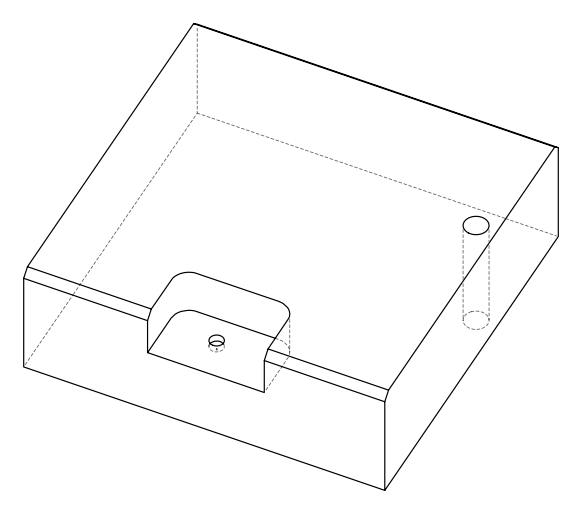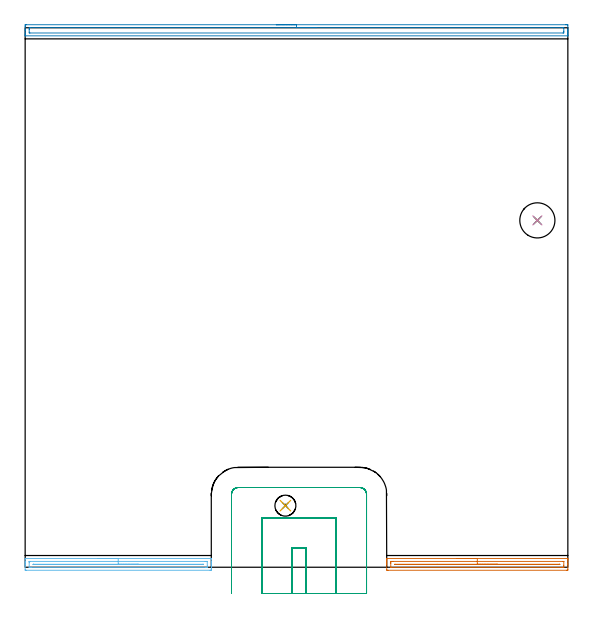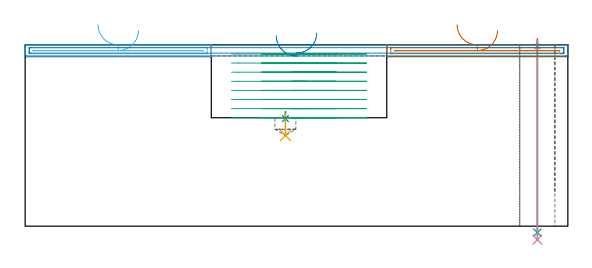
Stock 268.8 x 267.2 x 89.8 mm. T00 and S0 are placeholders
(PLAN: 9 operations, 5 tool changes, 18.1 min)
(1 SPOT_DRILL | STEP1HOLE | NXT0321_9005460120000 | 0.03 min | 3 mm3)
(2 SPOT_DRILL_1 | STEP1POCKET | NXT0321_9005460120000 | 0.04 min | 3971 mm3)
(3 DRILL_THROUGH_HOLE_INTO_CENTER | STEP1HOLE | NXT0301_065 | 0.38 min | 6213 mm3)
(4 DRILL_TO_ENLARGE_THROUGH_HOLE | STEP1HOLE | UGT0301_245 | 0.4 min | 15117 mm3)
(5 DRILL_BLIND_HOLE_INTO_CENTER | STEP1POCKET | UGT0301_217 | 0.05 min | 631 mm3)
(6 AREA_MILL | FG_CHAMFER_SURFACE | UGT0205_001 | 2.36 min | 1614 mm3)
(7 AREA_MILL_1 | FG_CHAMFER_SURFACE_1 | UGT0205_001 | 2.3 min | 1574 mm3)
(8 AREA_MILL_2 | FG_CHAMFER_SURFACE_2 | UGT0205_001 | 4.5 min | 4073 mm3)
(9 MILL_SLOT | SLOT_PARTIAL_RECTANGULAR | UGT0201_094 | Follow Part, ap 5, ae 75% | 8.01 min | 148352 mm3)
(TOOL NXT0321_9005460120000 | NC Spot Drill, 142deg, 12mm, Carbide, Uncoated | D12 PA142 FL30 Z2)
(TOOL NXT0301_065 | Carbide Drill 9.4mm [860.1-0940-075A1-MM 2214] | D9.4 PA140 FL98 Z2)
(TOOL UGT0301_245 | Twist Drill 17.4 mm | D17.4 PA118 FL130 Z2)
(TOOL UGT0301_217 | Twist Drill 10.4 mm | D10.4 PA118 FL82 Z2)
(TOOL UGT0205_001 | Chamfer Mill 20 x 3 x 45 deg. | D20 FL50 Z2)
(TOOL UGT0201_094 | End mill 20 mm | D20 FL38 Z4)
(OP 1 SPOT_DRILL)
G17 G21 G94 G90
T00 M6
G54
G17 G0 G90 X253.7 Y171.8 S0 M3
G43 Z99.8 H0
G94 G81 G98 Z89.051 F250. R92.8
G80
M5
M2
(OP 2 SPOT_DRILL_1)
G17 G21 G94 G90
T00 M6
G54
G17 G0 G90 X128.9 Y30.5 S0 M3
G43 Z99.8 H0
G94 G81 G98 Z53.252 F250. R56.7
G80
M5
M2
(OP 3 DRILL_THROUGH_HOLE_INTO_CENTER)
G17 G21 G94 G90
T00 M6
G54
G17 G0 G90 X253.7 Y171.8 S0 M3
G43 Z99.8 H1
G94 G73 G98 Z-3.211 F250. Q9.301 R91.8
G80
M5
M2
(OP 4 DRILL_TO_ENLARGE_THROUGH_HOLE)
G17 G21 G94 G90
T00 M6
G54
G17 G0 G90 X253.7 Y171.8 S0 M3
G43 Z99.8 H0
G94 G73 G98 Z-6.727 F250. Q16.088 R91.8
G80
M5
M2
(OP 5 DRILL_BLIND_HOLE_INTO_CENTER)
G17 G21 G94 G90
T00 M6
G54
G17 G0 G90 X128.9 Y30.5 S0 M3
G43 Z99.8 H0
G94 G81 G98 Z44.9 F250. R55.7
G80
M5
M2
(OP 6 AREA_MILL)
G17 G21 G94 G90
T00 M6
G54
G17 G0 G90 X36.1 Y4.3 S1061 M3
G43 Z99.8 H0
G94 G1 X36.138 Z98.928 F250.
X36.252 Z98.063
X36.441 Z97.212
X36.703 Z96.38
X37.037 Z95.574
X37.44 Z94.8
X37.909 Z94.064
X38.44 Z93.372
X39.029 Z92.729
X39.672 Z92.139
X40.364 Z91.608
X41.1 Z91.14
X41.874 Z90.737
X42.68 Z90.403
X43.512 Z90.141
X44.364 Z89.952
X45.228 Z89.838
X46.1 Z89.8
X92.045
X92.19 Y4.297 Z89.788
X92.198 Y4.2 Z89.692
X92.2 Y4.098 Z89.597
Y2.874 Z88.374
Y2.27 Z87.766
Y1.968 Z87.464
Y1.4 Z86.897
Y1.098 Z86.595
Y0.53 Z86.025
Y-0.056 Z85.439
Y-0.34 Z85.155
Y-0.926 Z84.57
X92.197 Y-1.21 Z84.286
X92.19 Y-1.493 Z84.003
X91.895 Y-1.498 Z84.
X91.599 Y-1.5
X0.601
X0.305 Y-1.498
X0.01 Y-1.493 Z84.003
X0. Y-1.21 Z84.286
Y0.53 Z86.025
Y1.098 Z86.595
Y1.4 Z86.897
Y1.968 Z87.464
Y2.27 Z87.766
Y2.874 Z88.374
Y4.098 Z89.598
X0.002 Y4.201 Z89.692
X0.01 Y4.297 Z89.788
X0.155 Y4.3 Z89.8
X46.1
Y2.886 Z88.386
X89.183
X89.815 Y2.885 Z88.385
X90.078 Y2.883 Z88.383
X90.16 Y2.879 Z88.379
X90.191 Y2.875 Z88.375
X90.193 Y2.859 Z88.359
X90.198 Y2.766 Z88.266
X90.2 Y0.53 Z86.03
X90.199 Y0.155 Z85.655
X90.195 Y0.029 Z85.529
X90.19 Y-0.069 Z85.431
X90.183 Y-0.08 Z85.42
X90.169 Y-0.082 Z85.418
X90.13 Y-0.084 Z85.416
X89.815 Y-0.085 Z85.415
X89.554 Y-0.086 Z85.414
X3.017
X2.385 Y-0.085 Z85.415
X2.122 Y-0.083 Z85.417
X2.04 Y-0.079 Z85.421
X2.009 Y-0.076 Z85.424
X2.007 Y-0.059 Z85.441
X2.002 Y0.034 Z85.534
X2. Y2.27 Z87.77
X2.001 Y2.645 Z88.145
X2.005 Y2.771 Z88.271
X2.01 Y2.869 Z88.369
X2.017 Y2.88 Z88.38
X2.031 Y2.882 Z88.382
X2.07 Y2.884 Z88.384
X2.385 Y2.885 Z88.385
X2.646 Y2.886 Z88.386
X46.1
Y1.471 Z86.971
X88.03
X88.104 Y1.47 Z86.97
X88.152 Y1.468 Z86.968
X88.184 Y1.465 Z86.965
X88.19 Y1.453 Z86.953
X88.196 Y1.4 Z86.9
X88.197 Y1.359 Z86.859
X88.194 Y1.339 Z86.839
X88.19 Y1.335 Z86.835
X88.176 Y1.333 Z86.833
X88.103 Y1.329 Z86.829
X19.8 Y1.328 Z86.828
X4.17 Y1.329 Z86.829
X4.096 Y1.33 Z86.83
X4.048 Y1.332 Z86.832
X4.015 Y1.335 Z86.835
X4.01 Y1.347 Z86.847
X4.004 Y1.4 Z86.9
X4.003 Y1.441 Z86.941
X4.006 Y1.461 Z86.961
X4.01 Y1.464 Z86.964
X4.024 Y1.467 Z86.967
X4.097 Y1.471 Z86.971
X46.1
X46.972 Z87.01
X47.837 Z87.123
X48.688 Z87.312
X49.52 Z87.575
X50.326 Z87.908
X51.1 Z88.311
X51.836 Z88.78
X52.528 Z89.311
X53.171 Z89.9
X53.76 Z90.544
X54.292 Z91.236
X54.76 Z91.971
X55.163 Z92.745
X55.497 Z93.551
X55.759 Z94.383
X55.948 Z95.235
X56.062 Z96.1
X56.1 Z96.971
G0 Z99.8
M5
M2
(OP 7 AREA_MILL_1)
G17 G21 G94 G90
T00 M6
G54
G17 G0 G90 X213.95 Y4.3 S1061 M3
G43 Z99.8 H0
G94 G1 X213.988 Z98.928 F250.
X214.102 Z98.063
X214.291 Z97.212
X214.553 Z96.38
X214.887 Z95.574
X215.29 Z94.8
X215.758 Z94.064
X216.29 Z93.372
X216.879 Z92.729
X217.522 Z92.139
X218.214 Z91.608
X218.95 Z91.14
X219.724 Z90.737
X220.53 Z90.403
X221.362 Z90.141
X222.213 Z89.952
X223.078 Z89.838
X223.95 Z89.8
X268.626
X268.79 Y4.297 Z89.788
X268.798 Y4.188 Z89.68
X268.8 Y4.074 Z89.574
Y3.816 Z89.316
Y3.14 Z88.634
Y1.932 Z87.428
Y1.4 Z86.894
Y-0.944 Z84.552
X268.797 Y-1.21 Z84.286
X268.79 Y-1.494 Z84.003
X268.476 Y-1.498 Z84.
X268.179 Y-1.5
X179.72
X179.424 Y-1.498
X179.11 Y-1.494 Z84.003
X179.1 Y-1.21 Z84.286
Y1.4 Z86.894
Y1.932 Z87.428
Y2.27 Z87.766
Y2.802 Z88.298
Y3.14 Z88.634
Y3.816 Z89.316
Y4.074 Z89.574
X179.102 Y4.188 Z89.68
X179.11 Y4.297 Z89.788
X179.274 Y4.3 Z89.8
X223.95
Y2.886 Z88.386
X266.392 Y2.885 Z88.385
X266.655 Y2.884 Z88.384
X266.751 Y2.881 Z88.381
X266.79 Y2.878 Z88.378
X266.792 Y2.856 Z88.356
X266.798 Y2.745 Z88.245
X266.8 Y1.003 Z86.503
X266.799 Y0.53 Z86.03
X266.797 Y0.137 Z85.637
X266.79 Y0.002 Z85.502
X266.779 Y-0.079 Z85.421
X266.708 Y-0.081 Z85.419
X266.392 Y-0.084 Z85.416
X266.131 Y-0.085 Z85.415
X265.499 Y-0.086 Z85.414
X181.508 Y-0.085 Z85.415
X181.245 Y-0.084 Z85.416
X181.149 Y-0.081 Z85.419
X181.11 Y-0.078 Z85.422
X181.108 Y-0.057 Z85.444
X181.102 Y0.055 Z85.555
X181.1 Y1.797 Z87.297
X181.101 Y2.27 Z87.77
X181.103 Y2.663 Z88.163
X181.11 Y2.798 Z88.298
X181.121 Y2.879 Z88.379
X181.192 Y2.88 Z88.38
X181.508 Y2.884 Z88.384
X181.769 Y2.885 Z88.385
X182.401 Y2.886 Z88.386
X223.95
Y1.471 Z86.971
X264.532
X264.605 Y1.47 Z86.97
X264.678 Y1.466 Z86.966
X264.79 Y1.457 Z86.957
X264.794 Y1.4 Z86.9
X264.793 Y1.353 Z86.853
X264.79 Y1.336 Z86.836
X264.752 Y1.333 Z86.833
X264.678 Y1.329 Z86.829
X248.875 Y1.328 Z86.828
X183.368 Y1.329 Z86.829
X183.295 Y1.33 Z86.83
X183.222 Y1.334 Z86.834
X183.11 Y1.343 Z86.843
X183.106 Y1.4 Z86.9
X183.107 Y1.447 Z86.947
X183.11 Y1.464 Z86.964
X183.148 Y1.467 Z86.967
X183.222 Y1.471 Z86.971
X204.032
X223.95
X224.822 Z87.01
X225.686 Z87.123
X226.538 Z87.312
X227.37 Z87.575
X228.176 Z87.908
X228.95 Z88.311
X229.686 Z88.78
X230.378 Z89.311
X231.021 Z89.9
X231.61 Z90.544
X232.141 Z91.236
X232.61 Z91.971
X233.013 Z92.745
X233.347 Z93.551
X233.609 Z94.383
X233.798 Z95.235
X233.912 Z96.1
X233.95 Z96.971
G0 Z99.8
M5
M2
(OP 8 AREA_MILL_2)
G17 G21 G94 G90
T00 M6
G54
G17 G0 G90 X124.4 Y268.7 S1061 M3
G43 Z99.8 H0
Z94.3
G94 G1 X124.438 Z93.428 F250.
X124.552 Z92.563
X124.741 Z91.712
X125.003 Z90.88
X125.337 Z90.074
X125.74 Z89.3
X126.208 Z88.564
X126.74 Z87.872
X127.329 Z87.229
X127.972 Z86.64
X128.664 Z86.108
X129.4 Z85.64
X130.174 Z85.237
X130.98 Z84.903
X131.812 Z84.641
X132.664 Z84.452
X133.528 Z84.338
X134.4 Z84.3
X267.666
X268.201 Y268.699 Z84.301
X268.729 Y268.694 Z84.303
X268.792 Y268.691 Z84.305
X268.8 Y268.168 Z84.828
Y266.394 Z86.6
Y265.811 Z87.186
Y265.506 Z87.49
Y264.924 Z88.072
Y264.619 Z88.376
Y264.01 Z88.989
Y263.565 Z89.434
Y263.23 Z89.761
X268.797 Y263.226 Z89.765
X268.777 Y263.203 Z89.789
X268.647 Y263.2 Z89.8
X0.153
X0.009 Y263.203 Z89.788
X0. Y263.23 Z89.761
Y263.565 Z89.434
Y264.01 Z88.989
Y264.619 Z88.376
Y265.811 Z87.186
Y266.394 Z86.6
Y267.877 Z85.119
X0.003 Y268.168 Z84.828
X0.008 Y268.691 Z84.305
X0.071 Y268.694 Z84.303
X0.599 Y268.7 Z84.3
X134.4
Y267.286 Z85.714
X266.412
X266.79 Y267.281 Z85.719
X266.799 Y266.901 Z86.099
X266.8 Y265.506 Z87.494
X266.799 Y265.126 Z87.874
X266.79 Y264.619 Z88.381
X266.422 Y264.614 Z88.386
X2.388
X2.01 Y264.619 Z88.381
X2.002 Y264.999 Z88.001
X2. Y266.394 Z86.606
X2.001 Y266.774 Z86.226
X2.01 Y267.281 Z85.719
X2.378 Y267.286 Z85.714
X134.4
X135.272 Z85.752
X136.136 Z85.866
X136.988 Z86.055
X137.82 Z86.317
X138.626 Z86.651
X139.4 Z87.054
X140.136 Z87.523
X140.828 Z88.054
X141.471 Z88.643
X142.06 Z89.286
X142.592 Z89.978
X143.06 Z90.714
X143.463 Z91.488
X143.797 Z92.294
X144.059 Z93.126
X144.248 Z93.978
X144.362 Z94.843
X144.4 Z95.714
G0 Z99.8
M5
M2
(OP 9 MILL_SLOT)
G17 G21 G94 G90
T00 M6
G54
G17 G0 G90 X139.1 Y-13. S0 M3
G43 Z99.8 H0
Z85.287
G94 G1 Y-10. F250.
Y9.5 F500.
X132.2
Y-10.
Y-13. F250.
X154.1
Y-10.
Y24.5 F500.
X117.2
Y-10.
Y-13. F250.
X169.1
Y-10.
Y36.1 F500.
G3 X165.7 Y39.5 R3.4
G1 X105.6
G3 X102.2 Y36.1 R3.4
G1 Y-10.
Y-13. F250.
G0 X139.1 Z80.775
G1 Y-10.
Y9.5 F500.
X132.2
Y-10.
Y-13. F250.
X154.1
Y-10.
Y24.5 F500.
X117.2
Y-10.
Y-13. F250.
X169.1
Y-10.
Y36.1 F500.
G3 X165.7 Y39.5 R3.4
G1 X105.6
G3 X102.2 Y36.1 R3.4
G1 Y-10.
Y-13. F250.
G0 X139.1 Z76.262
G1 Y-10.
Y9.5 F500.
X132.2
Y-10.
Y-13. F250.
X154.1
Y-10.
Y24.5 F500.
X117.2
Y-10.
Y-13. F250.
X169.1
Y-10.
Y36.1 F500.
G3 X165.7 Y39.5 R3.4
G1 X105.6
G3 X102.2 Y36.1 R3.4
G1 Y-10.
Y-13. F250.
G0 X139.1 Z71.75
G1 Y-10.
Y9.5 F500.
X132.2
Y-10.
Y-13. F250.
X154.1
Y-10.
Y24.5 F500.
X117.2
Y-10.
Y-13. F250.
X169.1
Y-10.
Y36.1 F500.
G3 X165.7 Y39.5 R3.4
G1 X105.6
G3 X102.2 Y36.1 R3.4
G1 Y-10.
Y-13. F250.
G0 X139.1 Z67.237
G1 Y-10.
Y9.5 F500.
X132.2
Y-10.
Y-13. F250.
X154.1
Y-10.
Y24.5 F500.
X117.2
Y-10.
Y-13. F250.
X169.1
Y-10.
Y36.1 F500.
G3 X165.7 Y39.5 R3.4
G1 X105.6
G3 X102.2 Y36.1 R3.4
G1 Y-10.
Y-13. F250.
G0 X139.1 Z62.725
G1 Y-10.
Y9.5 F500.
X132.2
Y-10.
Y-13. F250.
X154.1
Y-10.
Y24.5 F500.
X117.2
Y-10.
Y-13. F250.
X169.1
Y-10.
Y36.1 F500.
G3 X165.7 Y39.5 R3.4
G1 X105.6
G3 X102.2 Y36.1 R3.4
G1 Y-10.
Y-13. F250.
G0 X139.1 Z58.212
G1 Y-10.
Y9.5 F500.
X132.2
Y-10.
Y-13. F250.
X154.1
Y-10.
Y24.5 F500.
X117.2
Y-10.
Y-13. F250.
X169.1
Y-10.
Y36.1 F500.
G3 X165.7 Y39.5 R3.4
G1 X105.6
G3 X102.2 Y36.1 R3.4
G1 Y-10.
Y-13. F250.
G0 X139.1 Z53.7
G1 Y-10.
Y9.5 F500.
X132.2
Y-10.
Y-13. F250.
X154.1
Y-10.
Y24.5 F500.
X117.2
Y-10.
Y-13. F250.
X169.1
Y-10.
Y36.1 F500.
G3 X165.7 Y39.5 R3.4
G1 X105.6
G3 X102.2 Y36.1 R3.4
G1 Y-10.
Y-13. F250.
G0 Z99.8
M5
M2
